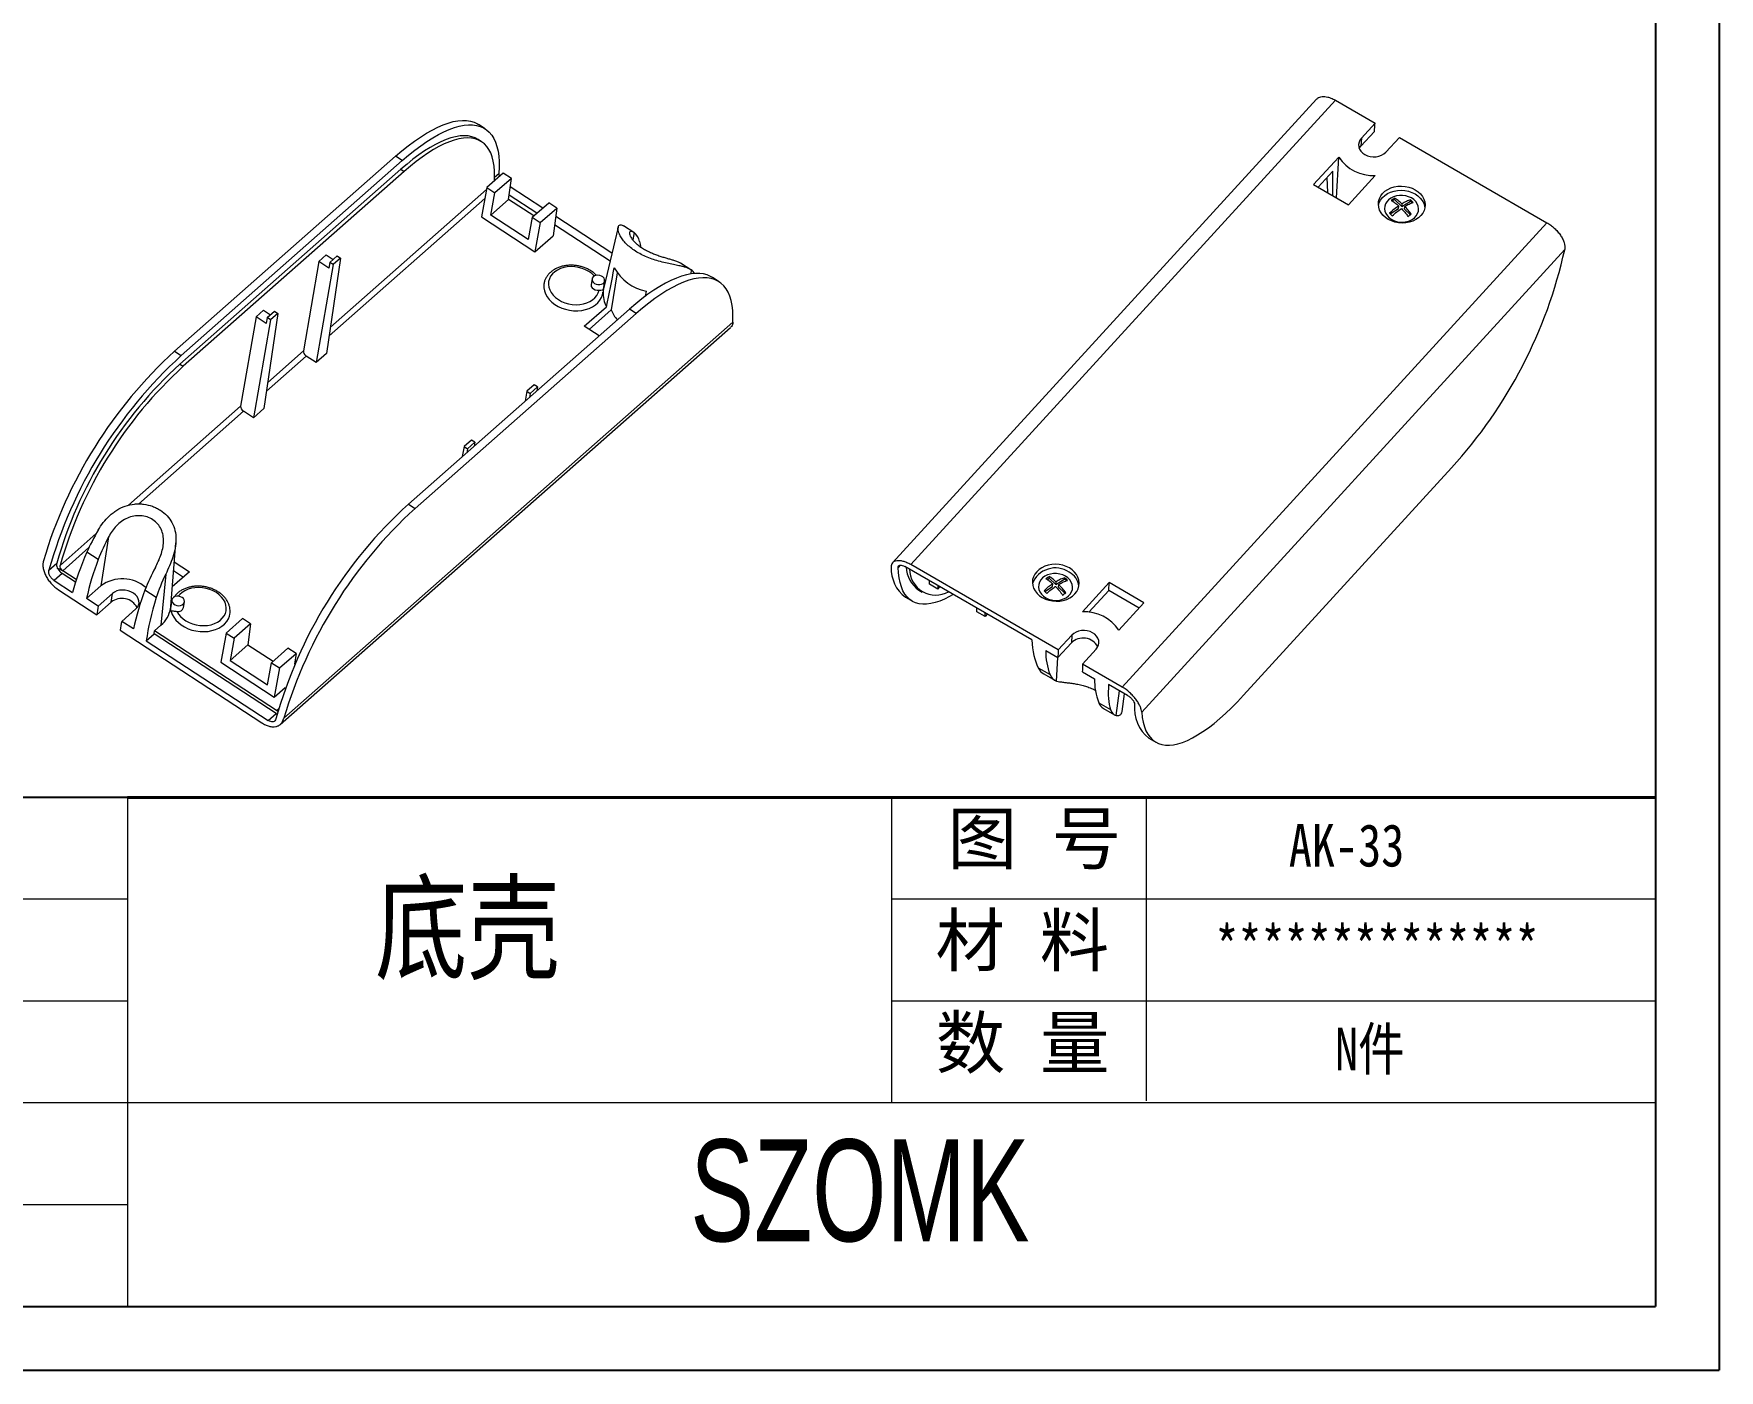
# Model space of a CAD drawing. Header units: inches. Extents: x 2759 to 3735, y 573 to 887.
# Drawn here: x 3537 to 3734.7, y 573 to 729.8 of the extents above; entities that cross this region are included whole.
import ezdxf

# ---------------------------------------------------------------- set-up
doc = ezdxf.new("R2010")
doc.units = ezdxf.units.IN
doc.layers.add('文字', color=81, linetype='Continuous')
doc.layers.add('粗实线', color=7, linetype='Continuous', lineweight=30)
doc.layers.add('细实线', color=3, linetype='Continuous', lineweight=9)
doc.styles.get("Standard").update_dxf_attribs({"font": 'txt', "bigfont": 'gbcbig.shx'})
doc.styles.add('宋体', font='', dxfattribs={"width": 0.8, "height": 3.5})
doc.styles.add('长仿宋', font='', dxfattribs={"width": 0.7, "height": 4})
doc.styles.get('宋体').set_extended_font_data('SimSun')
doc.styles.get('长仿宋').set_extended_font_data('SimSun')

msp = doc.modelspace()

# ---------------------------------------------------------------- linework, layer by layer
for p, q in [((3734.668, 886.544), (3734.668, 572.957)), ((3727.202, 879.078), (3727.202, 580.423)), ((3548.009, 640.154), (3458.413, 640.154)), ((3302.642, 580.423), (3727.202, 580.423)), ((3291.166, 572.957), (3734.668, 572.957))]:
    msp.add_line(p, q)
at = {"color": 7, "linetype": 'Continuous', "lineweight": 15}
for p, q in [((3687.446, 722.065), (3637.718, 667.681)), ((3689.648, 721.941), (3639.842, 667.472)), ((3689.648, 721.941), (3694.299, 719.247)), ((3589.956, 718.588), (3589.172, 719.101)), ((3692.647, 716.574), (3694.217, 718.292)), ((3694.299, 719.247), (3692.699, 717.497)), ((3695.554, 715.843), (3697.155, 717.593)), ((3697.155, 717.593), (3714.452, 707.575)), ((3589.526, 717.077), (3589.134, 717.333)), ((3692.699, 717.497), (3692.647, 716.574)), ((3579.445, 715.37), (3553.528, 692.507)), ((3580.07, 713.857), (3554.153, 690.994)), ((3580.228, 714.858), (3554.311, 691.995)), ((3580.462, 713.6), (3554.545, 690.738)), ((3580.228, 714.858), (3579.445, 715.37)), ((3580.07, 713.857), (3580.462, 713.6)), ((3690.042, 715.274), (3687.097, 712.053)), ((3689.342, 713.643), (3687.614, 711.753)), ((3689.773, 710.503), (3690.042, 715.274)), ((3590.142, 711.695), (3589.507, 708.265)), ((3592.072, 713.398), (3590.142, 711.695)), ((3590.142, 711.695), (3591.082, 711.08)), ((3593.012, 712.783), (3591.082, 711.08)), ((3593.012, 712.783), (3592.072, 713.398)), ((3592.693, 710.319), (3593.012, 712.783)), ((3596.708, 709.303), (3592.885, 711.805)), ((3687.097, 712.053), (3691.176, 709.69)), ((3688.662, 712.899), (3688.713, 711.117)), ((3691.176, 709.69), (3694.315, 713.122)), ((3590.6, 708.473), (3591.082, 711.08)), ((3590.6, 708.473), (3592.693, 710.319)), ((3595.659, 708.378), (3592.693, 710.319)), ((3596.009, 708.686), (3592.757, 710.815)), ((3595.468, 708.209), (3597.398, 709.912)), ((3598.338, 709.297), (3597.398, 709.912)), ((3696.311, 710.13), (3696.585, 710.304)), ((3696.585, 710.304), (3696.592, 710.445)), ((3696.585, 710.304), (3697.44, 709.474)), ((3697.44, 709.474), (3698.448, 710.112)), ((3697.457, 709.781), (3697.44, 709.474)), ((3697.457, 709.781), (3697.446, 709.792)), ((3697.471, 709.79), (3697.457, 709.781)), ((3698.448, 710.112), (3698.456, 710.26)), ((3698.448, 710.112), (3698.657, 709.909)), ((3589.507, 708.265), (3595.773, 704.164)), ((3594.986, 705.602), (3590.6, 708.473)), ((3595.468, 708.209), (3594.986, 705.602)), ((3595.468, 708.209), (3596.408, 707.594)), ((3596.408, 707.594), (3598.338, 709.297)), ((3598.338, 709.297), (3597.918, 706.055)), ((3604.807, 704.003), (3598.211, 708.32)), ((3696.076, 708.609), (3697.056, 709.23)), ((3697.056, 709.23), (3697.073, 709.537)), ((3697.759, 709.164), (3697.777, 709.471)), ((3697.759, 709.164), (3698.44, 708.503)), ((3596.408, 707.594), (3595.773, 704.164)), ((3595.773, 704.164), (3597.918, 706.055)), ((3604.585, 703.074), (3598.083, 707.329)), ((3605.535, 707.052), (3603.845, 699.972)), ((3607.385, 706.436), (3606.173, 707.229)), ((3664.646, 653.106), (3714.452, 707.575)), ((3570.421, 703.021), (3571.305, 703.8)), ((3571.305, 703.8), (3572.106, 703.276)), ((3716.536, 704.416), (3666.937, 650.173)), ((3570.421, 703.021), (3568.621, 692.534)), ((3572.104, 702.672), (3570.13, 691.17)), ((3571.596, 702.252), (3570.421, 703.021)), ((3572.966, 703.433), (3571.355, 692.251)), ((3571.712, 702.929), (3571.596, 702.252)), ((3571.712, 702.929), (3572.574, 703.689)), ((3572.104, 702.672), (3571.712, 702.929)), ((3572.966, 703.433), (3572.104, 702.672)), ((3572.574, 703.689), (3572.966, 703.433)), ((3614.074, 702.059), (3612.863, 702.851)), ((3602.477, 700.984), (3602.372, 700.316)), ((3603.845, 699.972), (3603.8, 699.748)), ((3603.801, 699.749), (3603.959, 700.749)), ((3605.422, 701.699), (3604.738, 697.37)), ((3617.37, 700.647), (3616.586, 701.16)), ((3603.75, 699.349), (3603.761, 699.446)), ((3608.836, 699.56), (3608.707, 698.921)), ((3563.069, 696.535), (3561.269, 686.048)), ((3564.752, 696.186), (3562.777, 684.684)), ((3563.069, 696.535), (3563.952, 697.314)), ((3564.244, 695.766), (3563.069, 696.535)), ((3563.952, 697.314), (3564.754, 696.79)), ((3565.614, 696.947), (3564.003, 685.765)), ((3564.36, 696.443), (3564.244, 695.766)), ((3564.36, 696.443), (3565.222, 697.203)), ((3564.752, 696.186), (3564.36, 696.443)), ((3565.614, 696.947), (3564.752, 696.186)), ((3565.222, 697.203), (3565.614, 696.947)), ((3566.331, 649.45), (3618.987, 695.901)), ((3580.942, 674.566), (3606.859, 697.429)), ((3581.725, 674.053), (3607.642, 696.916)), ((3601.564, 695.431), (3604.16, 697.721)), ((3602.125, 695.064), (3604.738, 697.37)), ((3607.642, 696.916), (3606.859, 697.429)), ((3565.917, 648.721), (3618.72, 695.301)), ((3603.304, 694.293), (3601.564, 695.431)), ((3553.528, 692.507), (3554.311, 691.995)), ((3570.13, 691.17), (3568.955, 691.939)), ((3571.355, 692.251), (3570.13, 691.17)), ((3554.153, 690.994), (3554.545, 690.738)), ((3595.68, 688.567), (3594.818, 687.807)), ((3595.21, 687.55), (3596.072, 688.311)), ((3596.072, 688.311), (3595.68, 688.567)), ((3596.072, 688.311), (3596.006, 687.855)), ((3594.818, 687.807), (3594.616, 686.629)), ((3594.818, 687.807), (3595.21, 687.55)), ((3595.21, 687.55), (3595.13, 687.082)), ((3562.777, 684.684), (3561.602, 685.453)), ((3564.003, 685.765), (3562.777, 684.684)), ((3588.328, 682.081), (3587.466, 681.321)), ((3588.72, 681.825), (3588.328, 682.081)), ((3587.466, 681.321), (3587.264, 680.143)), ((3587.466, 681.321), (3587.858, 681.065)), ((3587.858, 681.065), (3587.777, 680.596)), ((3587.858, 681.065), (3588.72, 681.825)), ((3588.72, 681.825), (3588.654, 681.369)), ((3703.277, 678.834), (3678.865, 652.136)), ((3580.942, 674.566), (3581.725, 674.053)), ((3545.781, 670.725), (3544.873, 664.978)), ((3544.56, 668.051), (3543.233, 668.92)), ((3553.074, 662.556), (3553.666, 670.017)), ((3538.779, 666.81), (3539.702, 667.624)), ((3540.354, 666.421), (3539.415, 665.593)), ((3539.766, 667.092), (3540, 666.939)), ((3539.972, 666.763), (3540, 666.939)), ((3539.972, 666.763), (3539.976, 666.767)), ((3539.976, 666.767), (3540.015, 667.011)), ((3540.015, 667.011), (3540.406, 666.755)), ((3541.9, 665.409), (3540.354, 666.421)), ((3541.998, 665.713), (3540.406, 666.755)), ((3552.477, 666.343), (3551.922, 660.365)), ((3555.283, 666.639), (3553.256, 664.852)), ((3553.408, 666.761), (3554.564, 666.005)), ((3553.491, 667.811), (3555.283, 666.639)), ((3654.037, 658.637), (3639.168, 667.249)), ((3657.14, 657.454), (3639.842, 667.472)), ((3539.415, 665.593), (3541.548, 664.197)), ((3539.922, 664.504), (3544.387, 661.582)), ((3543.206, 663.507), (3544.873, 664.978)), ((3551.37, 663.595), (3550.043, 664.463)), ((3640.796, 664.469), (3641.204, 664.232)), ((3642.034, 665.161), (3642.044, 665.584)), ((3643.013, 664.594), (3642.034, 665.161)), ((3643.023, 665.017), (3643.013, 664.594)), ((3643.013, 664.594), (3643.269, 664.874)), ((3655.568, 664.321), (3656.48, 664.899)), ((3655.833, 665.737), (3656.086, 665.898)), ((3656.086, 665.898), (3656.095, 666.059)), ((3656.086, 665.898), (3656.864, 665.143)), ((3656.48, 664.899), (3656.497, 665.206)), ((3656.803, 664.888), (3656.817, 664.897)), ((3656.817, 664.897), (3656.828, 664.886)), ((3656.864, 665.143), (3657.923, 665.814)), ((3656.882, 665.45), (3656.864, 665.143)), ((3657.184, 664.833), (3657.201, 665.14)), ((3657.184, 664.833), (3657.955, 664.084)), ((3657.923, 665.814), (3657.93, 665.932)), ((3657.923, 665.814), (3658.155, 665.589)), ((3663.118, 665.357), (3659.98, 661.924)), ((3663.066, 664.434), (3660.734, 661.883)), ((3663.066, 664.434), (3663.118, 665.357)), ((3666.628, 662.371), (3663.066, 664.434)), ((3667.198, 662.994), (3663.118, 665.357)), ((3544.576, 662.61), (3543.206, 663.507)), ((3544.387, 661.582), (3546.086, 663.08)), ((3546.244, 664.081), (3544.576, 662.61)), ((3546.086, 663.08), (3546.244, 664.081)), ((3547.318, 660.816), (3548.985, 662.287)), ((3553.204, 663.322), (3553.046, 662.321)), ((3553.091, 662.726), (3553.082, 662.648)), ((3554.581, 662.421), (3554.686, 663.088)), ((3639.228, 663.643), (3640.044, 663.171)), ((3647.582, 661.948), (3647.592, 662.37)), ((3664.253, 659.773), (3667.198, 662.994)), ((3548.688, 659.919), (3547.318, 660.816)), ((3551.176, 659.707), (3551.922, 660.365)), ((3561.494, 661.148), (3559.563, 659.445)), ((3562.434, 660.533), (3560.503, 658.83)), ((3562.434, 660.533), (3561.494, 661.148)), ((3562.434, 660.533), (3562.114, 658.069)), ((3648.561, 661.381), (3647.582, 661.948)), ((3648.561, 661.381), (3648.571, 661.803)), ((3648.817, 661.661), (3648.561, 661.381)), ((3547.128, 659.788), (3563.733, 648.92)), ((3550.205, 658.531), (3551.144, 659.36)), ((3550.205, 658.531), (3564.479, 649.19)), ((3551.144, 659.36), (3551.176, 659.707)), ((3565.418, 650.018), (3551.144, 659.36)), ((3565.471, 650.352), (3551.176, 659.707)), ((3559.563, 659.445), (3558.929, 656.015)), ((3559.563, 659.445), (3560.503, 658.83)), ((3560.503, 658.83), (3560.021, 656.223)), ((3657.118, 656.563), (3658.688, 658.281)), ((3658.74, 659.204), (3657.14, 657.454)), ((3658.74, 659.204), (3658.688, 658.281)), ((3562.114, 658.069), (3560.021, 656.223)), ((3562.114, 658.069), (3565.081, 656.128)), ((3564.889, 655.959), (3566.82, 657.662)), ((3565.829, 655.344), (3567.76, 657.047)), ((3567.76, 657.047), (3566.82, 657.662)), ((3567.76, 657.047), (3567.599, 655.807)), ((3655.69, 657.39), (3657.118, 656.563)), ((3659.996, 655.8), (3661.596, 657.55)), ((3558.929, 656.015), (3565.195, 651.914)), ((3560.021, 656.223), (3564.407, 653.352)), ((3564.407, 653.352), (3564.889, 655.959)), ((3564.889, 655.959), (3565.829, 655.344)), ((3565.829, 655.344), (3565.195, 651.914)), ((3654.802, 655.365), (3656.184, 654.564)), ((3655.439, 654.659), (3656.729, 653.912)), ((3659.973, 654.909), (3661.401, 654.082)), ((3664.646, 653.106), (3659.996, 655.8)), ((3565.195, 651.914), (3566.502, 653.067)), ((3665.278, 652.127), (3663.055, 653.414)), ((3664.64, 650.257), (3664.934, 652.326)), ((3565.622, 650.252), (3565.471, 650.352)), ((3661.895, 651.256), (3663.278, 650.455)), ((3662.44, 650.604), (3663.73, 649.857)), ((3564.479, 649.19), (3565.418, 650.018)), ((3667.786, 647.103), (3668.602, 646.631))]:
    msp.add_line(p, q, dxfattribs=at)
at = {"color": 8, "linetype": 'Continuous', "lineweight": 15}
for p, q in [((3591.042, 712.914), (3591.543, 713.356)), ((3589.906, 710.422), (3571.653, 694.319)), ((3571.8, 695.338), (3590.103, 711.484)), ((3607.399, 706.427), (3607.261, 705.553)), ((3614.095, 702.045), (3614.052, 701.577)), ((3568.955, 691.939), (3564.301, 687.834)), ((3564.447, 688.852), (3568.621, 692.534)), ((3548.111, 674.441), (3561.269, 686.048)), ((3561.602, 685.453), (3549.277, 674.58)), ((3540.094, 667.368), (3544.331, 671.106)), ((3543.482, 669.468), (3540.406, 666.755)), ((3638.598, 667.413), (3638.357, 667.15)), ((3656.962, 653.81), (3657.117, 656.564)), ((3663.937, 649.77), (3664.319, 652.683)), ((3565.471, 650.352), (3565.704, 650.557))]:
    msp.add_line(p, q, dxfattribs=at)
at = {"color": 7, "linetype": 'Continuous', "lineweight": 15, "flags": 128}
for points in [[(3579.445, 715.37), (3580.189, 716.007), (3580.924, 716.597), (3581.647, 717.138), (3582.356, 717.628), (3583.049, 718.066), (3583.724, 718.451), (3584.378, 718.781), (3585.011, 719.055), (3585.618, 719.273), (3586.2, 719.433), (3586.754, 719.536), (3587.278, 719.58), (3587.771, 719.567), (3588.231, 719.495), (3588.657, 719.365), (3589.047, 719.178), (3589.172, 719.101)], [(3589.134, 717.333), (3589.13, 717.336), (3588.77, 717.531), (3588.375, 717.671), (3587.947, 717.755), (3587.486, 717.782), (3586.994, 717.752), (3586.474, 717.667), (3585.926, 717.525), (3585.352, 717.328), (3584.754, 717.075), (3584.134, 716.769), (3583.494, 716.409), (3582.837, 715.997), (3582.163, 715.534), (3581.476, 715.022), (3580.778, 714.462), (3580.07, 713.857)], [(3580.228, 714.858), (3580.963, 715.487), (3581.689, 716.07), (3582.403, 716.606), (3583.104, 717.092), (3583.789, 717.528), (3584.457, 717.911), (3585.105, 718.241), (3585.731, 718.517), (3586.334, 718.738), (3586.911, 718.903), (3587.462, 719.012), (3587.984, 719.065), (3588.475, 719.06), (3588.935, 718.999), (3589.362, 718.882), (3589.754, 718.708), (3590.111, 718.479), (3590.431, 718.194), (3590.713, 717.856), (3590.958, 717.465), (3591.162, 717.021), (3591.327, 716.527), (3591.452, 715.984), (3591.536, 715.394), (3591.579, 714.758), (3591.582, 714.078), (3591.543, 713.356)], [(3591.024, 712.473), (3591.043, 712.975), (3591.034, 713.623), (3590.985, 714.227), (3590.894, 714.785), (3590.763, 715.295), (3590.592, 715.756), (3590.382, 716.166), (3590.133, 716.524), (3589.846, 716.829), (3589.522, 717.079), (3589.162, 717.275), (3588.767, 717.415), (3588.338, 717.498), (3587.878, 717.525), (3587.386, 717.496), (3586.865, 717.411), (3586.317, 717.269), (3585.743, 717.071), (3585.146, 716.819), (3584.526, 716.512), (3583.886, 716.152), (3583.228, 715.74), (3582.555, 715.278), (3581.868, 714.766), (3581.169, 714.206), (3580.462, 713.6)], [(3692.699, 717.497), (3692.529, 717.266), (3692.421, 717.011), (3692.378, 716.744), (3692.403, 716.474), (3692.494, 716.211), (3692.647, 715.966), (3692.857, 715.748), (3693.117, 715.566), (3693.415, 715.425), (3693.74, 715.333), (3694.08, 715.292), (3694.422, 715.304), (3694.753, 715.369), (3695.059, 715.483), (3695.33, 715.643), (3695.554, 715.843)], [(3692.454, 716.302), (3692.477, 716.343), (3692.647, 716.574)], [(3695.846, 707.973), (3695.515, 708.197), (3695.23, 708.459), (3695, 708.752), (3694.83, 709.068), (3694.724, 709.4), (3694.685, 709.74), (3694.713, 710.078), (3694.809, 710.408), (3694.969, 710.72), (3695.189, 711.008), (3695.465, 711.264), (3695.79, 711.481), (3696.154, 711.654), (3696.551, 711.78), (3696.969, 711.855), (3697.398, 711.876), (3697.829, 711.845), (3698.249, 711.761), (3698.65, 711.626), (3699.02, 711.444), (3699.352, 711.219), (3699.636, 710.958), (3699.866, 710.665), (3700.036, 710.349), (3700.142, 710.017), (3700.181, 709.677), (3700.153, 709.338), (3700.058, 709.009), (3699.898, 708.696), (3699.677, 708.409), (3699.401, 708.153), (3699.077, 707.936), (3698.712, 707.763), (3698.316, 707.637), (3697.898, 707.562), (3697.468, 707.54), (3697.038, 707.572), (3696.617, 707.656), (3696.217, 707.791), (3695.846, 707.973)], [(3694.691, 709.616), (3694.781, 709.916), (3694.941, 710.228), (3695.162, 710.516), (3695.438, 710.771), (3695.762, 710.989), (3696.127, 711.162), (3696.523, 711.288), (3696.941, 711.363), (3697.371, 711.384), (3697.801, 711.353), (3698.221, 711.269), (3698.622, 711.134), (3698.993, 710.952), (3699.324, 710.727), (3699.608, 710.466), (3699.838, 710.173), (3700.008, 709.857), (3700.114, 709.525), (3700.147, 709.309)], [(3698.56, 710.479), (3698.24, 710.631), (3697.892, 710.735), (3697.528, 710.787), (3697.159, 710.786), (3696.799, 710.731), (3696.459, 710.625), (3696.152, 710.471), (3695.887, 710.274), (3695.674, 710.041), (3695.52, 709.78), (3695.43, 709.5), (3695.408, 709.21), (3695.453, 708.92), (3695.565, 708.641), (3695.74, 708.381), (3695.971, 708.149), (3696.251, 707.954), (3696.571, 707.802), (3696.919, 707.698), (3697.283, 707.646), (3697.652, 707.647), (3698.012, 707.701), (3698.352, 707.808), (3698.659, 707.962), (3698.924, 708.159), (3699.137, 708.392), (3699.291, 708.653), (3699.381, 708.933), (3699.403, 709.223), (3699.358, 709.512), (3699.246, 709.792), (3699.071, 710.052), (3698.84, 710.284), (3698.56, 710.479)], [(3608.034, 705.39), (3608.105, 705.046), (3608.145, 704.791)], [(3596.836, 700.399), (3596.822, 700.291), (3596.821, 699.934), (3596.885, 699.576), (3597.013, 699.224), (3597.204, 698.883), (3597.452, 698.561), (3597.755, 698.263), (3598.105, 697.995), (3598.497, 697.762), (3598.922, 697.569), (3599.374, 697.42), (3599.843, 697.316), (3600.32, 697.26), (3600.797, 697.253), (3601.265, 697.296), (3601.714, 697.387), (3602.136, 697.524), (3602.524, 697.706), (3602.869, 697.928), (3603.166, 698.186), (3603.408, 698.477), (3603.592, 698.793), (3603.713, 699.129), (3603.756, 699.344)], [(3602.372, 700.316), (3602.368, 700.284), (3602.391, 700.11), (3602.484, 699.945), (3602.638, 699.804), (3602.838, 699.702), (3603.065, 699.648), (3603.296, 699.647)], [(3602.758, 700.461), (3602.952, 700.366), (3603.169, 700.315), (3603.391, 700.313), (3603.597, 700.361), (3603.769, 700.453), (3603.893, 700.582), (3603.956, 700.736), (3603.954, 700.902), (3603.887, 701.065), (3603.76, 701.21), (3603.585, 701.325), (3603.377, 701.399), (3603.155, 701.425), (3602.939, 701.402), (3602.747, 701.332), (3602.598, 701.22), (3602.503, 701.076), (3602.472, 700.914), (3602.507, 700.748), (3602.606, 700.593), (3602.758, 700.461)], [(3616.586, 701.16), (3616.385, 701.279), (3615.993, 701.453), (3615.566, 701.571), (3615.106, 701.632), (3614.614, 701.636), (3614.093, 701.584), (3613.542, 701.475), (3612.965, 701.309), (3612.362, 701.089), (3611.735, 700.813), (3611.088, 700.482), (3610.42, 700.099), (3609.735, 699.663), (3609.034, 699.177), (3608.319, 698.642), (3607.594, 698.058), (3606.859, 697.429)], [(3618.987, 695.901), (3618.999, 696.604), (3618.968, 697.262), (3618.895, 697.874), (3618.781, 698.438), (3618.625, 698.952), (3618.428, 699.415), (3618.19, 699.824), (3617.913, 700.18), (3617.598, 700.48), (3617.244, 700.724), (3616.854, 700.911), (3616.428, 701.041), (3615.968, 701.113), (3615.475, 701.126), (3614.951, 701.082), (3614.397, 700.979), (3613.816, 700.819), (3613.208, 700.601), (3612.576, 700.327), (3611.921, 699.997), (3611.246, 699.613), (3610.553, 699.174), (3609.844, 698.684), (3609.121, 698.143), (3608.386, 697.553), (3607.642, 696.916)], [(3644.834, 663.968), (3644.387, 663.715), (3643.804, 663.423), (3643.243, 663.189), (3642.706, 663.011), (3642.193, 662.891), (3641.708, 662.829), (3641.25, 662.825), (3640.822, 662.879), (3640.425, 662.992), (3640.059, 663.162), (3639.727, 663.389), (3639.429, 663.673), (3639.166, 664.013), (3638.938, 664.407), (3638.747, 664.854), (3638.593, 665.354), (3638.477, 665.904), (3638.398, 666.504), (3638.357, 667.15)], [(3658.449, 667.074), (3658.078, 667.256), (3657.677, 667.391), (3657.257, 667.475), (3656.827, 667.506), (3656.397, 667.484), (3655.979, 667.41), (3655.583, 667.284), (3655.218, 667.111), (3654.894, 666.893), (3654.618, 666.638), (3654.397, 666.35), (3654.237, 666.038), (3654.142, 665.708), (3654.113, 665.369), (3654.153, 665.03), (3654.259, 664.698), (3654.429, 664.382), (3654.659, 664.089), (3654.943, 663.827), (3655.274, 663.603), (3655.645, 663.421), (3656.045, 663.286), (3656.466, 663.202), (3656.896, 663.17), (3657.326, 663.192), (3657.744, 663.267), (3658.14, 663.392), (3658.505, 663.566), (3658.829, 663.783), (3659.105, 664.039), (3659.326, 664.326), (3659.486, 664.639), (3659.581, 664.968), (3659.61, 665.307), (3659.57, 665.647), (3659.464, 665.979), (3659.294, 666.295), (3659.064, 666.587), (3658.78, 666.849), (3658.449, 667.074)], [(3657.988, 666.108), (3657.668, 666.261), (3657.321, 666.365), (3656.956, 666.417), (3656.587, 666.416), (3656.227, 666.361), (3655.887, 666.255), (3655.58, 666.101), (3655.315, 665.904), (3655.102, 665.671), (3654.948, 665.41), (3654.858, 665.13), (3654.836, 664.84), (3654.881, 664.55), (3654.993, 664.27), (3655.168, 664.011), (3655.399, 663.779), (3655.679, 663.584), (3655.999, 663.432), (3656.347, 663.328), (3656.711, 663.275), (3657.08, 663.277), (3657.44, 663.331), (3657.78, 663.437), (3658.087, 663.592), (3658.352, 663.789), (3658.565, 664.022), (3658.719, 664.283), (3658.809, 664.563), (3658.832, 664.853), (3658.786, 665.142), (3658.674, 665.422), (3658.499, 665.682), (3658.268, 665.913), (3657.988, 666.108)], [(3548.985, 662.287), (3549.168, 662.489), (3549.291, 662.717), (3549.35, 662.964), (3549.342, 663.219), (3549.267, 663.472), (3549.13, 663.715), (3548.933, 663.937), (3548.687, 664.13), (3548.399, 664.287), (3548.08, 664.401), (3547.744, 664.469), (3547.403, 664.487), (3547.07, 664.456), (3546.758, 664.375), (3546.479, 664.249), (3546.244, 664.081)], [(3554.405, 663.61), (3554.211, 663.706), (3553.994, 663.756), (3553.772, 663.758), (3553.566, 663.711), (3553.394, 663.619), (3553.27, 663.49), (3553.207, 663.335), (3553.209, 663.169), (3553.276, 663.007), (3553.403, 662.861), (3553.578, 662.747), (3553.786, 662.673), (3554.008, 662.646), (3554.224, 662.669), (3554.416, 662.74), (3554.565, 662.852), (3554.66, 662.995), (3554.691, 663.157), (3554.656, 663.323), (3554.558, 663.479), (3554.405, 663.61)], [(3553.129, 661.989), (3553.248, 661.635), (3553.428, 661.292), (3553.668, 660.966), (3553.962, 660.664), (3554.306, 660.391), (3554.691, 660.152), (3555.112, 659.953), (3555.56, 659.796), (3556.027, 659.685), (3556.503, 659.621), (3556.981, 659.607), (3557.451, 659.641), (3557.903, 659.725), (3558.33, 659.855), (3558.724, 660.03), (3559.076, 660.246), (3559.381, 660.499), (3559.633, 660.784), (3559.826, 661.097), (3559.957, 661.431), (3560.011, 661.671)], [(3661.596, 657.55), (3661.766, 657.781), (3661.874, 658.035), (3661.916, 658.303), (3661.892, 658.573), (3661.801, 658.836), (3661.648, 659.081), (3661.437, 659.299), (3661.178, 659.481), (3660.88, 659.621), (3660.555, 659.714), (3660.215, 659.754), (3659.873, 659.742), (3659.542, 659.678), (3659.235, 659.563), (3658.965, 659.403), (3658.74, 659.204)], [(3666.937, 650.173), (3667.004, 649.551), (3667.111, 648.978), (3667.255, 648.456), (3667.438, 647.987), (3667.658, 647.573), (3667.915, 647.215), (3668.209, 646.913), (3668.537, 646.669), (3668.9, 646.484), (3669.295, 646.358), (3669.723, 646.291), (3670.181, 646.284), (3670.668, 646.337), (3671.183, 646.449), (3671.723, 646.62), (3672.288, 646.85), (3672.876, 647.138), (3673.484, 647.484), (3674.112, 647.885), (3674.756, 648.341), (3675.415, 648.85), (3676.088, 649.411), (3676.771, 650.022), (3677.463, 650.681), (3678.162, 651.387), (3678.865, 652.136)]]:
    msp.add_lwpolyline(points, dxfattribs=at)
at = {"color": 8, "linetype": 'Continuous', "lineweight": 15, "flags": 128}
for points in [[(3602.753, 701.335), (3602.729, 701.36), (3602.438, 701.628), (3602.101, 701.865), (3601.725, 702.066), (3601.319, 702.225), (3600.891, 702.339), (3600.452, 702.407), (3600.01, 702.425), (3599.576, 702.395), (3599.159, 702.316), (3598.767, 702.19), (3598.411, 702.021), (3598.097, 701.812), (3597.832, 701.567), (3597.622, 701.291), (3597.473, 700.992), (3597.386, 700.675), (3597.364, 700.347), (3597.408, 700.016), (3597.516, 699.689), (3597.687, 699.372), (3597.916, 699.074), (3598.198, 698.8), (3598.527, 698.557), (3598.897, 698.35), (3599.298, 698.183), (3599.722, 698.06), (3600.16, 697.984), (3600.602, 697.956), (3601.038, 697.977), (3601.459, 698.047), (3601.856, 698.164), (3602.22, 698.326), (3602.542, 698.528), (3602.817, 698.767), (3603.037, 699.038), (3603.198, 699.333), (3603.296, 699.647), (3603.296, 699.647)], [(3553.802, 661.985), (3553.984, 661.672), (3554.223, 661.377), (3554.514, 661.109), (3554.852, 660.872), (3555.227, 660.671), (3555.633, 660.512), (3556.061, 660.398), (3556.5, 660.331), (3556.942, 660.312), (3557.376, 660.342), (3557.794, 660.421), (3558.185, 660.547), (3558.541, 660.716), (3558.856, 660.926), (3559.12, 661.171), (3559.33, 661.446), (3559.48, 661.745), (3559.566, 662.062), (3559.588, 662.39), (3559.544, 662.721), (3559.436, 663.048), (3559.265, 663.365), (3559.037, 663.663), (3558.754, 663.937), (3558.425, 664.18), (3558.056, 664.387), (3557.655, 664.554), (3557.23, 664.677), (3556.793, 664.753), (3556.351, 664.781), (3555.914, 664.76), (3555.493, 664.69), (3555.096, 664.573), (3554.733, 664.411), (3554.41, 664.209), (3554.136, 663.97), (3553.958, 663.76)]]:
    msp.add_lwpolyline(points, dxfattribs=at)
at = {"color": 7, "linetype": 'Continuous', "lineweight": 15}
for centre, radius, start, end in [((3677.136, 720.232), 17.191, 353.52158, 356.71618), ((3694.059, 717.934), 4.819, 213.51387, 273.03931), ((3697.414, 709.36), 0.433, 82.44309, 85.72676), ((3606.404, 705.104), 1.655, 9.95636, 53.02394), ((3662.06, 716.424), 55.785, 317.63553, 347.56927), ((3609.822, 704.865), 5.396, 208.71082, 259.46501), ((3606.759, 699.277), 2.996, 170.94759, 176.1235), ((3603.393, 699.813), 0.413, 337.37187, 350.91098), ((3607.079, 699.291), 3.314, 176.74434, 208.27555), ((3607.912, 698.473), 3.36, 199.16104, 222.88157), ((3590.057, 652.534), 54.15, 132.42191, 163.51075), ((3590.541, 652.269), 53.765, 132.36431, 164.30863), ((3587.837, 654.012), 50.022, 132.32798, 164.20964), ((3588.229, 653.756), 50.022, 132.32798, 164.20964), ((3616.987, 634.954), 53.557, 132.30058, 164.37236), ((3618.254, 634.08), 54.15, 132.42191, 163.51075), ((3565.674, 660.023), 22.588, 151.7211, 159.18159), ((3541.208, 667.766), 1.592, 205.04204, 219.03933), ((3541.269, 667.8), 1.655, 218.62201, 236.41595), ((3561.218, 662.5), 21.678, 167.98746, 168.18236), ((3573.86, 656.843), 31.371, 159.06626, 167.73485), ((3571.156, 656.435), 22.588, 151.7211, 159.18159), ((3641.745, 666.988), 4.186, 177.28809, 233.04001), ((3642.866, 667.365), 3.56, 183.20263, 234.45307), ((3642.778, 666.95), 3.059, 180.37971, 299.46286), ((3656.801, 664.205), 2.877, 55.73459, 158.77471), ((3657.424, 664.654), 2.17, 7.5219, 62.65937), ((3547.387, 661.549), 4.252, 49.26937, 126.25245), ((3579.343, 653.255), 31.371, 159.06626, 167.73485), ((3656.86, 665.317), 0.433, 262.44309, 265.72676), ((3565.271, 658.264), 21.146, 168.14076, 170.97443), ((3547.333, 661.48), 2.029, 27.99726, 127.93495), ((3549.783, 662.895), 3.314, 310.21831, 350.03647), ((3553.503, 662.259), 0.461, 172.14669, 215.84867), ((3550.089, 662.793), 2.995, 350.94723, 355.46421), ((3554.994, 662.461), 1.921, 176.12303, 179.18837), ((3553.962, 662.613), 0.648, 255.76549, 342.7128), ((3568.013, 656.47), 21.146, 168.14076, 170.97443), ((3660.235, 657.112), 4.819, 33.51387, 93.03931), ((3660.07, 656.915), 1.943, 27.838, 135.33673), ((3663.061, 657.223), 7.373, 178.70304, 201.14072), ((3670.912, 656.661), 13.795, 176.70523, 180.40495), ((3657.367, 655.006), 1.262, 200.47038, 251.28971), ((3673.767, 655.007), 13.795, 176.70523, 180.40495), ((3668.773, 653.915), 7.373, 178.70304, 201.14072), ((3663.149, 651.749), 1.347, 201.46751, 238.25408), ((3670.559, 650.627), 4.484, 174.16351, 231.79178), ((3566.136, 651.11), 1.307, 236.69274, 243.06178)]:
    msp.add_arc(centre, radius, start, end, dxfattribs=at)
for centre, major_axis, ratio, start_param, end_param in [((3608.853, 693.524), (5.177, 8.562), 0.3899968, 6.1158193, 6.2634288), ((3569.013, 692.277), (-0.327, 0.378), 0.5894477, 0.4506527, 2.021449), ((3561.661, 685.792), (-0.327, 0.378), 0.5894477, 0.4506527, 2.021449), ((3548.521, 671.881), (5.756, 8.183), 0.3128079, 1.8306686, 2.1486054), ((3554.867, 675.435), (12.663, 18.004), 0.3128079, 2.1486054, 2.4429721), ((3556.932, 666.377), (5.177, 8.562), 0.3899968, 1.8062887, 2.1242255), ((3563.606, 669.716), (11.39, 18.836), 0.3899968, 2.1242255, 2.4185922), ((3666.713, 673.148), (10.424, 19.384), 0.3740562, 2.5933317, 2.8876984), ((3660.216, 663.448), (4.738, 8.811), 0.3740562, 2.8876984, 3.1297796), ((3675.816, 667.876), (11.591, 18.709), 0.2915785, 2.6138003, 2.908167), ((3668.977, 658.374), (5.269, 8.504), 0.2915785, 2.908167, 3.2261038)]:
    msp.add_ellipse(centre, major_axis=major_axis, ratio=ratio, start_param=start_param, end_param=end_param, dxfattribs=at)
for points, knots in [([(3687.452, 722.059), (3687.489, 722.1), (3687.586, 722.21), (3687.8, 722.318), (3688.083, 722.388), (3688.403, 722.389), (3688.756, 722.327), (3689.087, 722.217), (3689.388, 722.085), (3689.561, 721.989), (3689.648, 721.941)], [0, 0, 0, 0, 0.0864373, 0.2324545, 0.3737438, 0.5191165, 0.6606685, 0.806306, 0.9025293, 1, 1, 1, 1]), ([(3689.336, 710.756), (3689.337, 711.558), (3689.339, 712.521), (3689.342, 713.483), (3689.342, 713.643)], [0, 0, 0, 0, 0.8339971, 1, 1, 1, 1]), ([(3591.543, 713.356), (3591.542, 713.281), (3591.541, 713.173), (3591.6, 713.04), (3591.619, 712.998)], [0, 0, 0, 0, 0.6861289, 1, 1, 1, 1]), ([(3696.208, 710.2), (3696.346, 710.128), (3696.487, 710.036), (3696.778, 709.812), (3696.926, 709.68), (3697.073, 709.537)], [0, 0, 0, 0, 0.5, 0.5, 1, 1, 1, 1]), ([(3697.446, 709.792), (3697.302, 709.932), (3697.158, 710.06), (3696.87, 710.282), (3696.729, 710.374), (3696.592, 710.445)], [0, 0, 0, 0, 0.5, 0.5, 1, 1, 1, 1]), ([(3698.456, 710.26), (3698.302, 710.216), (3698.142, 710.154), (3697.813, 709.996), (3697.641, 709.898), (3697.471, 709.79)], [0, 0, 0, 0, 0.5, 0.5, 1, 1, 1, 1]), ([(3697.777, 709.471), (3697.949, 709.58), (3698.119, 709.678), (3698.453, 709.839), (3698.619, 709.904), (3698.775, 709.948)], [0, 0, 0, 0, 0.5, 0.5, 1, 1, 1, 1]), ([(3697.073, 709.537), (3696.891, 709.422), (3696.708, 709.293), (3696.347, 709.004), (3696.173, 708.848), (3696.004, 708.679)], [0, 0, 0, 0, 0.5, 0.5, 1, 1, 1, 1]), ([(3696.323, 708.367), (3696.492, 708.536), (3696.666, 708.692), (3697.025, 708.981), (3697.21, 709.11), (3697.392, 709.227)], [0, 0, 0, 0, 0.5, 0.5, 1, 1, 1, 1]), ([(3697.392, 709.227), (3697.526, 709.097), (3697.657, 708.958), (3697.914, 708.659), (3698.04, 708.498), (3698.162, 708.326)], [0, 0, 0, 0, 0.5, 0.5, 1, 1, 1, 1]), ([(3698.546, 708.571), (3698.425, 708.741), (3698.301, 708.901), (3698.043, 709.201), (3697.91, 709.341), (3697.777, 709.471)], [0, 0, 0, 0, 0.5, 0.5, 1, 1, 1, 1]), ([(3614.095, 702.045), (3613.951, 702.126), (3613.732, 702.249), (3613.315, 702.379), (3612.904, 702.484), (3612.361, 702.599), (3611.671, 702.736), (3610.898, 702.906), (3610.105, 703.115), (3609.318, 703.375), (3608.581, 703.679), (3607.884, 704.037), (3607.258, 704.439), (3606.705, 704.882), (3606.252, 705.342), (3605.902, 705.806), (3605.684, 706.206), (3605.548, 706.58), (3605.5, 706.908), (3605.555, 707.173), (3605.692, 707.321), (3605.901, 707.368), (3606.074, 707.277), (3606.172, 707.226)], [0, 0, 0, 0, 0.0687682, 0.1040718, 0.1397126, 0.1886346, 0.2388786, 0.2878493, 0.3384984, 0.383626, 0.430102, 0.4746117, 0.5203986, 0.5651374, 0.6111767, 0.6558425, 0.7018153, 0.7353637, 0.7847541, 0.8357121, 0.8850508, 0.9354633, 1, 1, 1, 1]), ([(3607.399, 706.427), (3607.316, 706.474), (3607.148, 706.57), (3606.971, 706.56), (3606.875, 706.453), (3606.862, 706.276), (3606.938, 706.023), (3607.112, 705.723), (3607.375, 705.4), (3607.696, 705.091), (3608.079, 704.79), (3608.498, 704.515), (3608.959, 704.26), (3609.439, 704.035), (3609.933, 703.835), (3610.422, 703.664), (3610.898, 703.515), (3611.352, 703.385), (3611.773, 703.268), (3612.198, 703.142), (3612.585, 703.01), (3612.77, 702.902), (3612.861, 702.849)], [0, 0, 0, 0, 0.06851368, 0.13863512, 0.19001472, 0.24269611, 0.29415241, 0.34757045, 0.39239497, 0.438741, 0.48025365, 0.52301483, 0.56380846, 0.60577795, 0.64673884, 0.68882503, 0.73103618, 0.77429264, 0.82025761, 0.86719198, 0.93499679, 1, 1, 1, 1]), ([(3714.452, 707.575), (3714.603, 707.487), (3714.751, 707.39), (3715.041, 707.177), (3715.184, 707.059), (3715.455, 706.811), (3715.583, 706.682), (3715.822, 706.41), (3715.934, 706.267), (3716.13, 705.979), (3716.216, 705.834), (3716.362, 705.538), (3716.421, 705.39), (3716.551, 704.955), (3716.576, 704.672), (3716.536, 704.416)], [0, 0, 0, 0, 0.125, 0.125, 0.25, 0.25, 0.375, 0.375, 0.5, 0.5, 0.625, 0.625, 0.75, 0.75, 1, 1, 1, 1]), ([(3602.998, 701.405), (3602.949, 701.456), (3602.806, 701.607), (3602.522, 701.826), (3602.154, 702.058), (3601.752, 702.251), (3601.326, 702.405), (3600.882, 702.515), (3600.428, 702.58), (3599.971, 702.6), (3599.519, 702.572), (3599.079, 702.498), (3598.658, 702.378), (3598.265, 702.214), (3597.906, 702.006), (3597.588, 701.76), (3597.318, 701.479), (3597.101, 701.169), (3596.945, 700.837), (3596.859, 700.577), (3596.845, 700.428), (3596.842, 700.398)], [0, 0, 0, 0, 0.0291175, 0.0852344, 0.1415982, 0.1980908, 0.2546327, 0.3112004, 0.367801, 0.4244541, 0.4811766, 0.5379871, 0.5948873, 0.6518337, 0.7087218, 0.7653906, 0.8216332, 0.8772531, 0.9321452, 0.9863601, 1, 1, 1, 1]), ([(3603.296, 699.647), (3603.454, 699.666), (3603.581, 699.682), (3603.702, 699.704), (3603.732, 699.711), (3603.762, 699.712), (3603.769, 699.71), (3603.777, 699.696), (3603.778, 699.682), (3603.774, 699.655)], [0, 0, 0, 0, 0.5, 0.5, 0.75, 0.75, 0.875, 0.875, 1, 1, 1, 1]), ([(3618.987, 695.901), (3618.976, 695.812), (3618.954, 695.633), (3618.857, 695.434), (3618.754, 695.343), (3618.714, 695.308)], [0, 0, 0, 0, 0.371531, 0.7537724, 1, 1, 1, 1]), ([(3544.568, 671.519), (3544.929, 672.134), (3545.357, 672.706), (3546.023, 673.325), (3546.163, 673.444), (3546.452, 673.666), (3546.601, 673.769), (3547.064, 674.055), (3547.395, 674.215), (3548.09, 674.455), (3548.449, 674.534), (3548.989, 674.59), (3549.169, 674.598), (3549.532, 674.594), (3549.715, 674.581), (3550.25, 674.513), (3550.595, 674.429), (3551.094, 674.247), (3551.257, 674.177), (3551.568, 674.022), (3551.717, 673.936), (3552.146, 673.657), (3552.41, 673.436), (3552.864, 672.95), (3553.056, 672.684), (3553.37, 672.101), (3553.487, 671.793), (3553.643, 671.147), (3553.682, 670.805), (3553.685, 670.117), (3553.651, 669.767), (3553.522, 669.058), (3553.429, 668.708), (3553.204, 668.013), (3553.071, 667.667), (3552.786, 666.995), (3552.634, 666.667), (3552.477, 666.343)], [0, 0, 0, 0, 0.125, 0.125, 0.15625, 0.15625, 0.1875, 0.1875, 0.25, 0.25, 0.3125, 0.3125, 0.34375, 0.34375, 0.375, 0.375, 0.4375, 0.4375, 0.46875, 0.46875, 0.5, 0.5, 0.5625, 0.5625, 0.625, 0.625, 0.6875, 0.6875, 0.75, 0.75, 0.8125, 0.8125, 0.875, 0.875, 0.9375, 0.9375, 1, 1, 1, 1]), ([(3551.264, 667.137), (3551.511, 667.599), (3551.736, 668.077), (3552, 668.839), (3552.074, 669.099), (3552.182, 669.618), (3552.216, 669.881), (3552.233, 670.404), (3552.215, 670.658), (3552.123, 671.152), (3552.046, 671.395), (3551.834, 671.841), (3551.701, 672.048), (3551.372, 672.425), (3551.185, 672.588), (3550.766, 672.864), (3550.533, 672.976), (3550.047, 673.137), (3549.788, 673.187), (3549.267, 673.22), (3549.005, 673.205), (3548.48, 673.109), (3548.228, 673.03), (3547.742, 672.817), (3547.508, 672.681), (3547.078, 672.372), (3546.877, 672.195), (3546.325, 671.621), (3546.028, 671.188), (3545.781, 670.725)], [0, 0, 0, 0, 0.125, 0.125, 0.1875, 0.1875, 0.25, 0.25, 0.3125, 0.3125, 0.375, 0.375, 0.4375, 0.4375, 0.5, 0.5, 0.5625, 0.5625, 0.625, 0.625, 0.6875, 0.6875, 0.75, 0.75, 0.8125, 0.8125, 0.875, 0.875, 1, 1, 1, 1]), ([(3538.134, 667.904), (3538.1, 667.768), (3538.082, 667.627), (3538.077, 667.334), (3538.091, 667.179), (3538.148, 666.867), (3538.192, 666.71), (3538.307, 666.393), (3538.381, 666.233), (3538.55, 665.923), (3538.646, 665.771), (3538.861, 665.475), (3538.979, 665.332), (3539.351, 664.932), (3539.632, 664.694), (3539.922, 664.504)], [0, 0, 0, 0, 0.125, 0.125, 0.25, 0.25, 0.375, 0.375, 0.5, 0.5, 0.625, 0.625, 0.75, 0.75, 1, 1, 1, 1]), ([(3539.415, 665.593), (3539.311, 665.661), (3539.213, 665.746), (3539.037, 665.939), (3538.96, 666.048), (3538.783, 666.383), (3538.736, 666.621), (3538.779, 666.81)], [0, 0, 0, 0, 0.25, 0.25, 0.5, 0.5, 1, 1, 1, 1]), ([(3540.406, 666.755), (3540.303, 666.823), (3540.21, 666.927), (3540.094, 667.153), (3540.072, 667.273), (3540.094, 667.368)], [0, 0, 0, 0, 0.5, 0.5, 1, 1, 1, 1]), ([(3639.842, 667.472), (3639.691, 667.56), (3639.542, 667.634), (3639.247, 667.76), (3639.101, 667.811), (3638.82, 667.886), (3638.686, 667.909), (3638.433, 667.931), (3638.313, 667.928), (3638.099, 667.897), (3638.003, 667.869), (3637.836, 667.788), (3637.766, 667.736), (3637.601, 667.549), (3637.55, 667.382), (3637.564, 667.186)], [0, 0, 0, 0, 0.125, 0.125, 0.25, 0.25, 0.375, 0.375, 0.5, 0.5, 0.625, 0.625, 0.75, 0.75, 1, 1, 1, 1]), ([(3638.357, 667.15), (3638.355, 667.223), (3638.374, 667.284), (3638.454, 667.374), (3638.514, 667.403), (3638.74, 667.433), (3638.952, 667.374), (3639.168, 667.249)], [0, 0, 0, 0, 0.25, 0.25, 0.5, 0.5, 1, 1, 1, 1]), ([(3560.005, 661.672), (3560.018, 661.76), (3560.048, 661.965), (3560.025, 662.293), (3559.95, 662.647), (3559.816, 662.993), (3559.628, 663.326), (3559.388, 663.64), (3559.099, 663.932), (3558.766, 664.194), (3558.395, 664.423), (3557.992, 664.615), (3557.564, 664.767), (3557.12, 664.875), (3556.665, 664.938), (3556.208, 664.955), (3555.757, 664.925), (3555.317, 664.849), (3554.898, 664.727), (3554.506, 664.56), (3554.148, 664.352), (3553.835, 664.103), (3553.601, 663.866), (3553.494, 663.703), (3553.457, 663.645)], [0, 0, 0, 0, 0.033717, 0.0787415, 0.1238336, 0.1692455, 0.2151341, 0.2615373, 0.3083901, 0.3555711, 0.4029542, 0.4504419, 0.4979688, 0.5455173, 0.5930942, 0.6407158, 0.6883965, 0.7361518, 0.7839819, 0.8318477, 0.8796593, 0.9272791, 0.9745322, 1, 1, 1, 1]), ([(3656.497, 665.206), (3656.325, 665.097), (3656.153, 664.978), (3655.813, 664.711), (3655.643, 664.563), (3655.48, 664.406)], [0, 0, 0, 0, 0.5, 0.5, 1, 1, 1, 1]), ([(3655.711, 665.817), (3655.838, 665.746), (3655.967, 665.659), (3656.229, 665.455), (3656.364, 665.335), (3656.497, 665.206)], [0, 0, 0, 0, 0.5, 0.5, 1, 1, 1, 1]), ([(3655.8, 664.098), (3655.96, 664.253), (3656.124, 664.396), (3656.46, 664.66), (3656.633, 664.78), (3656.803, 664.888)], [0, 0, 0, 0, 0.5, 0.5, 1, 1, 1, 1]), ([(3656.882, 665.45), (3656.748, 665.578), (3656.615, 665.696), (3656.353, 665.9), (3656.224, 665.988), (3656.095, 666.059)], [0, 0, 0, 0, 0.5, 0.5, 1, 1, 1, 1]), ([(3656.828, 664.886), (3656.972, 664.746), (3657.115, 664.596), (3657.397, 664.264), (3657.533, 664.087), (3657.663, 663.9)], [0, 0, 0, 0, 0.5, 0.5, 1, 1, 1, 1]), ([(3657.93, 665.932), (3657.768, 665.892), (3657.599, 665.83), (3657.247, 665.667), (3657.064, 665.564), (3656.882, 665.45)], [0, 0, 0, 0, 0.5, 0.5, 1, 1, 1, 1]), ([(3657.201, 665.14), (3657.382, 665.255), (3657.564, 665.358), (3657.918, 665.522), (3658.087, 665.584), (3658.249, 665.624)], [0, 0, 0, 0, 0.5, 0.5, 1, 1, 1, 1]), ([(3658.047, 664.143), (3657.916, 664.331), (3657.779, 664.509), (3657.495, 664.844), (3657.348, 664.997), (3657.201, 665.14)], [0, 0, 0, 0, 0.5, 0.5, 1, 1, 1, 1]), ([(3553.15, 662.979), (3553.133, 662.929), (3553.105, 662.845), (3553.099, 662.756), (3553.096, 662.721)], [0, 0, 0, 0, 0.5974014, 1, 1, 1, 1]), ([(3553.129, 661.989), (3553.134, 662.016), (3553.146, 662.03), (3553.176, 662.044), (3553.195, 662.046), (3553.257, 662.046), (3553.308, 662.039), (3553.425, 662.025), (3553.493, 662.017), (3553.64, 662.001), (3553.721, 661.994), (3553.802, 661.985)], [0, 0, 0, 0, 0.125, 0.125, 0.25, 0.25, 0.5, 0.5, 0.75, 0.75, 1, 1, 1, 1]), ([(3656.962, 653.81), (3657.067, 653.783), (3657.28, 653.729), (3657.712, 653.676), (3658.2, 653.622), (3658.711, 653.558), (3659.293, 653.466), (3659.89, 653.337), (3660.482, 653.168), (3661.011, 652.968), (3661.358, 652.819), (3661.503, 652.735), (3661.503, 652.735)], [0, 0, 0, 0, 0.142643, 0.2886333, 0.3956038, 0.5052846, 0.6124148, 0.7236292, 0.8169522, 0.913443, 0.9998708, 1, 1, 1, 1]), ([(3666.937, 650.173), (3666.93, 650.272), (3666.91, 650.378), (3666.843, 650.608), (3666.797, 650.732), (3666.679, 650.989), (3666.608, 651.122), (3666.444, 651.394), (3666.348, 651.535), (3666.141, 651.81), (3666.028, 651.946), (3665.783, 652.214), (3665.653, 652.344), (3665.246, 652.711), (3664.949, 652.931), (3664.646, 653.106)], [0, 0, 0, 0, 0.125, 0.125, 0.25, 0.25, 0.375, 0.375, 0.5, 0.5, 0.625, 0.625, 0.75, 0.75, 1, 1, 1, 1]), ([(3565.632, 650.285), (3565.607, 650.29), (3565.554, 650.3), (3565.5, 650.334), (3565.471, 650.352)], [0, 0, 0, 0, 0.4661498, 1, 1, 1, 1]), ([(3665.278, 652.127), (3665.386, 652.065), (3665.491, 651.988), (3665.688, 651.815), (3665.778, 651.719), (3666.004, 651.428), (3666.094, 651.229), (3666.098, 651.083)], [0, 0, 0, 0, 0.25, 0.25, 0.5, 0.5, 1, 1, 1, 1]), ([(3563.733, 648.92), (3563.878, 648.826), (3564.023, 648.744), (3564.311, 648.608), (3564.456, 648.553), (3564.738, 648.474), (3564.874, 648.45), (3565.136, 648.432), (3565.264, 648.439), (3565.499, 648.484), (3565.609, 648.522), (3565.812, 648.631), (3565.904, 648.701), (3566.145, 648.952), (3566.264, 649.179), (3566.331, 649.45)], [0, 0, 0, 0, 0.125, 0.125, 0.25, 0.25, 0.375, 0.375, 0.5, 0.5, 0.625, 0.625, 0.75, 0.75, 1, 1, 1, 1]), ([(3565.41, 649.381), (3565.388, 649.287), (3565.348, 649.208), (3565.233, 649.088), (3565.159, 649.048), (3564.904, 648.997), (3564.686, 649.054), (3564.479, 649.19)], [0, 0, 0, 0, 0.25, 0.25, 0.5, 0.5, 1, 1, 1, 1]), ([(3663.937, 649.77), (3664.052, 649.754), (3664.227, 649.73), (3664.423, 649.828), (3664.553, 649.975), (3664.637, 650.117), (3664.635, 650.248), (3664.635, 650.258)], [0, 0, 0, 0, 0.3569483, 0.5401949, 0.725192, 0.9798727, 1, 1, 1, 1])]:
    msp.add_open_spline(points, degree=3, knots=knots, dxfattribs=at)
for points in [[(3696.592, 710.445), (3696.465, 710.37), (3696.337, 710.289), (3696.208, 710.2)], [(3698.775, 709.948), (3698.669, 710.059), (3698.563, 710.163), (3698.456, 710.26)], [(3696.004, 708.679), (3696.111, 708.583), (3696.217, 708.479), (3696.323, 708.367)], [(3698.162, 708.326), (3698.291, 708.415), (3698.419, 708.497), (3698.546, 708.571)], [(3604.16, 697.721), (3604.469, 699.238), (3604.779, 700.755), (3605.089, 702.273)], [(3539.702, 667.624), (3539.666, 667.468), (3539.689, 667.282), (3539.766, 667.092)], [(3655.48, 664.406), (3655.587, 664.31), (3655.694, 664.208), (3655.8, 664.098)], [(3656.095, 666.059), (3655.968, 665.985), (3655.84, 665.905), (3655.711, 665.817)], [(3658.249, 665.624), (3658.143, 665.735), (3658.036, 665.837), (3657.93, 665.932)], [(3657.663, 663.9), (3657.791, 663.988), (3657.919, 664.069), (3658.047, 664.143)]]:
    msp.add_open_spline(points, degree=3, dxfattribs=at)
at = {"layer": '粗实线', "color": 7, "lineweight": 40}
msp.add_line((3727.202, 640.154), (3548.009, 640.154), dxfattribs=at)
at = {"layer": '细实线', "color": 7}
for p, q in [((3548.009, 640.154), (3548.009, 580.423)), ((3637.606, 640.154), (3637.606, 604.315)), ((3667.471, 640.154), (3667.471, 604.567)), ((3548.009, 628.208), (3458.413, 628.208)), ((3727.202, 628.208), (3637.606, 628.208)), ((3548.009, 616.262), (3458.413, 616.262)), ((3727.202, 616.262), (3637.606, 616.262)), ((3727.202, 604.315), (3458.413, 604.315)), ((3548.009, 592.369), (3458.413, 592.369))]:
    msp.add_line(p, q, dxfattribs=at)

# ---------------------------------------------------------------- texts
at = {"layer": '文字', "color": 0, "attachment_point": 1, "style": '宋体'}
for s, insert, char_height, width in [('{\\H1.111x;AK-33}', (3684.186, 637.033), 4.47982, 51.79173), ('底壳', (3577.008, 629.841), 9.9552, 127.27302), ('{\\H1.111x;**************}', (3675.569, 625.087), 4.47982, 51.79173), ('{\\H1.111x;N件}', (3689.604, 613.141), 4.47982, 51.79173)]:
    msp.add_mtext(s, dxfattribs=dict(at, insert=insert, char_height=char_height, width=width))
at = {"layer": '粗实线', "insert": (3614.004, 600.038), "char_height": 11.94618, "width": 133.9646, "attachment_point": 1, "style": '长仿宋'}
msp.add_mtext('{\\fSTXinwei|b0|i0|c134|p2;SZOMK}', dxfattribs=at)
at = {"layer": '细实线', "color": 7, "char_height": 5.97309, "attachment_point": 1}
for s, insert, width in [('{\\fSimSun|b0|i0|c134|p54;图 号}', (3644.174, 638.341), 29.86545), ('{\\fSimSun|b0|i0|c134|p54;材 料   }', (3642.758, 626.394), 29.86545), ('{\\fSimSun|b0|i0|c134|p54;数 量}', (3642.787, 614.389), 26.98718)]:
    msp.add_mtext(s, dxfattribs=dict(at, insert=insert, width=width))

doc.saveas('drawing.dxf')
